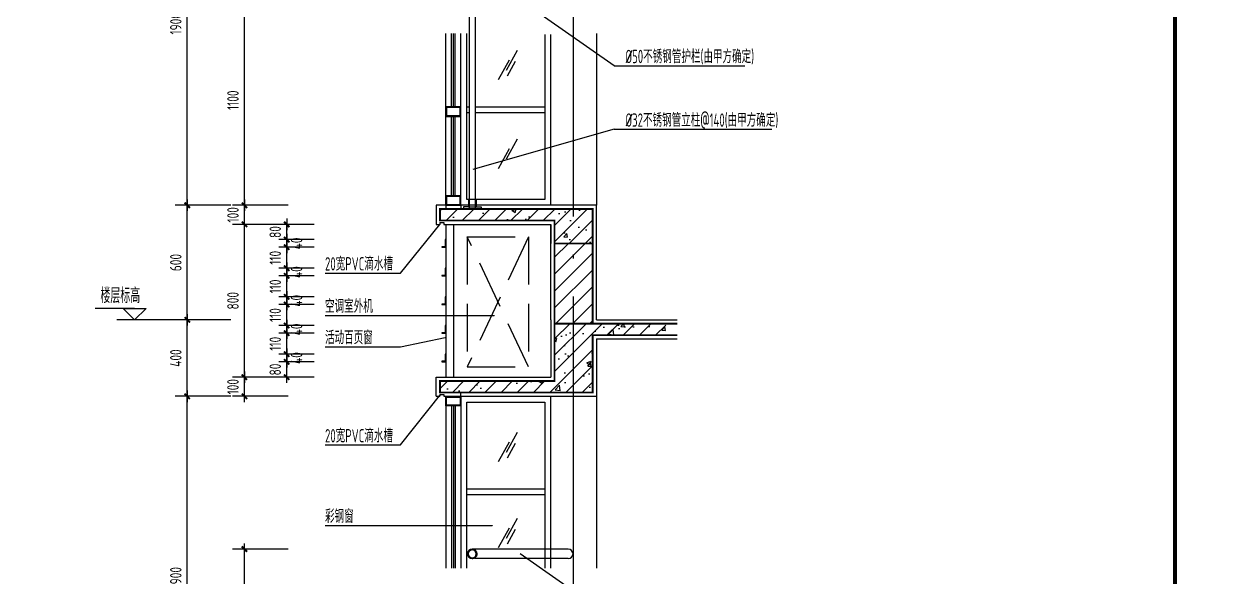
# Model space of a CAD drawing. Extents: x -726032 to 135930, y -151624 to 587044.
# Drawn here: x 9704 to 40849, y 352670 to 367155 of the extents above; entities that cross this region are included whole.
import ezdxf

# ---------------------------------------------------------------- set-up
doc = ezdxf.new("R2010")
doc.units = 0
doc.header["$LTSCALE"] = 1000
doc.header["$MEASUREMENT"] = 0
doc.linetypes.add('DASH', pattern=[0.35, 0.25, -0.1])
doc.linetypes.add('DOTE', pattern=[2.42, 2, -0.2, 0.02, -0.2])
doc.layers.get('0').update_dxf_attribs({"linetype": 'CONTINUOUS'})
doc.layers.get('DEFPOINTS').update_dxf_attribs({"color": 1, "linetype": 'CONTINUOUS'})
for name, color, linetype in [('DOTE', 8, 'DOTE'), ('PUB_DIM', 245, 'CONTINUOUS'), ('PUB_TITLE', 1, 'CONTINUOUS'), ('WINDOW', 155, 'CONTINUOUS'), ('填充', 207, 'CONTINUOUS'), ('引线', 213, 'CONTINUOUS'), ('栏杆', 126, 'CONTINUOUS'), ('看线', 86, 'CONTINUOUS'), ('空调', 245, 'CONTINUOUS'), ('粉刷线', 224, 'CONTINUOUS')]:
    doc.layers.add(name, color=color, linetype=linetype)
doc.styles.add('_HZTXT', font='isocp.shx', dxfattribs={"width": 0.8, "bigfont": 'hztxt.shx'})
doc.styles.add('DIM_FONT', font='isocp.shx', dxfattribs={"width": 0.8})
doc.dimstyles.new('AXIS20', dxfattribs={"dimscale": 0.2, "dimtxt": 300, "dimasz": 1, "dimexe": 250, "dimexo": 300, "dimgap": 150, "dimtad": 1, "dimdec": 0, "dimzin": 0, "dimdsep": 46, "dimtxsty": 'DIM_FONT', "dimblk": '_DIMX', "dimcen": 0.09, "dimse1": 1, "dimse2": 1, "dimclrt": 142, "dimadec": 0, "dimazin": 0, "dimtfac": 1, "dimtdec": 0, "dimtix": 1, "dimtmove": 2, "dimatfit": 3, "dimldrblk": '_DIMX', "dimfxl": 1, "dimtolj": 1, "dimtzin": 0, "dimarcsym": 0})

# ---------------------------------------------------------------- blocks, each defined once
blk = doc.blocks.new('_DIMX')
blk.add_line((-150, 0), (150, 0))
at = {"const_width": 50}
blk.add_lwpolyline([(-70, -70), (70, 70)], dxfattribs=at)
blk = doc.blocks.new('*D54')
at = {"color": 0, "linetype": 'ByBlock', "transparency": 16777216}
blk.add_line((-582737.6, 333440.1), (-582737.6, 334539.7), dxfattribs=at)
at = {"layer": 'DEFPOINTS', "color": 0, "linetype": 'ByBlock', "transparency": 16777216}
for p in [(-582737.6, 334539.9), (-582730, 334539.9), (-582730, 333439.9)]:
    blk.add_point(p, dxfattribs=at)
at = {"color": 0, "linetype": 'ByBlock', "transparency": 16777216, "xscale": 0.2, "yscale": 0.2, "zscale": 0.2}
for p, rotation in [((-582737.6, 334539.9), 90), ((-582737.6, 333439.9), 270)]:
    blk.add_blockref('_DIMX', p, dxfattribs=dict(at, rotation=rotation))
at = {"color": 142, "linetype": 'ByBlock', "transparency": 16777216, "insert": (-582797.6, 333989.9), "char_height": 60, "attachment_point": 5, "rotation": 90, "style": 'DIM_FONT'}
blk.add_mtext('\\A1;1100', dxfattribs=at)
blk = doc.blocks.new('*D73')
at = {"color": 0, "linetype": 'ByBlock', "transparency": 16777216}
for p, q in [((-582516.3, 336240.1), (-582516.3, 336240.3)), ((-582516.3, 336159.9), (-582516.3, 336239.9)), ((-582516.3, 336159.7), (-582516.3, 336159.5))]:
    blk.add_line(p, q, dxfattribs=at)
at = {"layer": 'DEFPOINTS', "color": 0, "linetype": 'ByBlock', "transparency": 16777216}
for p in [(-582516.3, 336239.9), (-582503, 336239.9), (-582503, 336159.9)]:
    blk.add_point(p, dxfattribs=at)
at = {"color": 0, "linetype": 'ByBlock', "transparency": 16777216, "xscale": 0.2, "yscale": 0.2, "zscale": 0.2}
for p, rotation in [((-582516.3, 336239.9), 270), ((-582516.3, 336159.9), 90)]:
    blk.add_blockref('_DIMX', p, dxfattribs=dict(at, rotation=rotation))
at = {"color": 142, "linetype": 'ByBlock', "transparency": 16777216, "insert": (-582576.3, 336199.9), "char_height": 60, "attachment_point": 5, "rotation": 90, "style": 'DIM_FONT'}
blk.add_mtext('\\A1;80', dxfattribs=at)
blk = doc.blocks.new('*D72')
at = {"color": 0, "linetype": 'ByBlock', "transparency": 16777216}
for p, q in [((-582516.3, 336160.1), (-582516.3, 336160.3)), ((-582516.3, 336119.9), (-582516.3, 336159.9)), ((-582516.3, 336119.9), (-582516.3, 336159.9)), ((-582516.3, 336119.7), (-582516.3, 336119.5))]:
    blk.add_line(p, q, dxfattribs=at)
at = {"layer": 'DEFPOINTS', "color": 0, "linetype": 'ByBlock', "transparency": 16777216}
for p in [(-582516.3, 336159.9), (-582503, 336159.9), (-582503, 336119.9)]:
    blk.add_point(p, dxfattribs=at)
at = {"color": 0, "linetype": 'ByBlock', "transparency": 16777216, "xscale": 0.2, "yscale": 0.2, "zscale": 0.2}
for p, rotation in [((-582516.3, 336159.9), 270), ((-582516.3, 336119.9), 90)]:
    blk.add_blockref('_DIMX', p, dxfattribs=dict(at, rotation=rotation))
at = {"color": 142, "linetype": 'ByBlock', "transparency": 16777216, "insert": (-582464.6, 336139.9), "char_height": 60, "attachment_point": 5, "rotation": 90, "style": 'DIM_FONT'}
blk.add_mtext('\\A1;40', dxfattribs=at)
blk = doc.blocks.new('*D71')
at = {"color": 0, "linetype": 'ByBlock', "transparency": 16777216}
for p, q in [((-582516.3, 336120.1), (-582516.3, 336120.3)), ((-582516.3, 336009.9), (-582516.3, 336119.9)), ((-582516.3, 336009.7), (-582516.3, 336009.5))]:
    blk.add_line(p, q, dxfattribs=at)
at = {"layer": 'DEFPOINTS', "color": 0, "linetype": 'ByBlock', "transparency": 16777216}
for p in [(-582516.3, 336119.9), (-582503, 336119.9), (-582503, 336009.9)]:
    blk.add_point(p, dxfattribs=at)
at = {"color": 0, "linetype": 'ByBlock', "transparency": 16777216, "xscale": 0.2, "yscale": 0.2, "zscale": 0.2}
for p, rotation in [((-582516.3, 336119.9), 270), ((-582516.3, 336009.9), 90)]:
    blk.add_blockref('_DIMX', p, dxfattribs=dict(at, rotation=rotation))
at = {"color": 142, "linetype": 'ByBlock', "transparency": 16777216, "insert": (-582576.3, 336064.9), "char_height": 60, "attachment_point": 5, "rotation": 90, "style": 'DIM_FONT'}
blk.add_mtext('\\A1;110', dxfattribs=at)
blk = doc.blocks.new('*D70')
at = {"color": 0, "linetype": 'ByBlock', "transparency": 16777216}
for p, q in [((-582516.3, 336010.1), (-582516.3, 336010.3)), ((-582516.3, 335969.9), (-582516.3, 336009.9)), ((-582516.3, 335969.9), (-582516.3, 336009.9)), ((-582516.3, 335969.7), (-582516.3, 335969.5))]:
    blk.add_line(p, q, dxfattribs=at)
at = {"layer": 'DEFPOINTS', "color": 0, "linetype": 'ByBlock', "transparency": 16777216}
for p in [(-582516.3, 336009.9), (-582503, 336009.9), (-582503, 335969.9)]:
    blk.add_point(p, dxfattribs=at)
at = {"color": 0, "linetype": 'ByBlock', "transparency": 16777216, "xscale": 0.2, "yscale": 0.2, "zscale": 0.2}
for p, rotation in [((-582516.3, 336009.9), 270), ((-582516.3, 335969.9), 90)]:
    blk.add_blockref('_DIMX', p, dxfattribs=dict(at, rotation=rotation))
at = {"color": 142, "linetype": 'ByBlock', "transparency": 16777216, "insert": (-582464.6, 335989.9), "char_height": 60, "attachment_point": 5, "rotation": 90, "style": 'DIM_FONT'}
blk.add_mtext('\\A1;40', dxfattribs=at)
blk = doc.blocks.new('*D69')
at = {"color": 0, "linetype": 'ByBlock', "transparency": 16777216}
for p, q in [((-582516.3, 335970.1), (-582516.3, 335970.3)), ((-582516.3, 335859.9), (-582516.3, 335969.9)), ((-582516.3, 335859.7), (-582516.3, 335859.5))]:
    blk.add_line(p, q, dxfattribs=at)
at = {"layer": 'DEFPOINTS', "color": 0, "linetype": 'ByBlock', "transparency": 16777216}
for p in [(-582516.3, 335969.9), (-582503, 335969.9), (-582503, 335859.9)]:
    blk.add_point(p, dxfattribs=at)
at = {"color": 0, "linetype": 'ByBlock', "transparency": 16777216, "xscale": 0.2, "yscale": 0.2, "zscale": 0.2}
for p, rotation in [((-582516.3, 335969.9), 270), ((-582516.3, 335859.9), 90)]:
    blk.add_blockref('_DIMX', p, dxfattribs=dict(at, rotation=rotation))
at = {"color": 142, "linetype": 'ByBlock', "transparency": 16777216, "insert": (-582576.3, 335914.9), "char_height": 60, "attachment_point": 5, "rotation": 90, "style": 'DIM_FONT'}
blk.add_mtext('\\A1;110', dxfattribs=at)
blk = doc.blocks.new('*D68')
at = {"color": 0, "linetype": 'ByBlock', "transparency": 16777216}
for p, q in [((-582516.3, 335860.1), (-582516.3, 335860.3)), ((-582516.3, 335819.9), (-582516.3, 335859.9)), ((-582516.3, 335819.9), (-582516.3, 335859.9)), ((-582516.3, 335819.7), (-582516.3, 335819.5))]:
    blk.add_line(p, q, dxfattribs=at)
at = {"layer": 'DEFPOINTS', "color": 0, "linetype": 'ByBlock', "transparency": 16777216}
for p in [(-582516.3, 335859.9), (-582503, 335859.9), (-582503, 335819.9)]:
    blk.add_point(p, dxfattribs=at)
at = {"color": 0, "linetype": 'ByBlock', "transparency": 16777216, "xscale": 0.2, "yscale": 0.2, "zscale": 0.2}
for p, rotation in [((-582516.3, 335859.9), 270), ((-582516.3, 335819.9), 90)]:
    blk.add_blockref('_DIMX', p, dxfattribs=dict(at, rotation=rotation))
at = {"color": 142, "linetype": 'ByBlock', "transparency": 16777216, "insert": (-582464.6, 335839.9), "char_height": 60, "attachment_point": 5, "rotation": 90, "style": 'DIM_FONT'}
blk.add_mtext('\\A1;40', dxfattribs=at)
blk = doc.blocks.new('*D67')
at = {"color": 0, "linetype": 'ByBlock', "transparency": 16777216}
for p, q in [((-582516.3, 335820.1), (-582516.3, 335820.3)), ((-582516.3, 335709.9), (-582516.3, 335819.9)), ((-582516.3, 335709.7), (-582516.3, 335709.5))]:
    blk.add_line(p, q, dxfattribs=at)
at = {"layer": 'DEFPOINTS', "color": 0, "linetype": 'ByBlock', "transparency": 16777216}
for p in [(-582516.3, 335819.9), (-582503, 335819.9), (-582503, 335709.9)]:
    blk.add_point(p, dxfattribs=at)
at = {"color": 0, "linetype": 'ByBlock', "transparency": 16777216, "xscale": 0.2, "yscale": 0.2, "zscale": 0.2}
for p, rotation in [((-582516.3, 335819.9), 270), ((-582516.3, 335709.9), 90)]:
    blk.add_blockref('_DIMX', p, dxfattribs=dict(at, rotation=rotation))
at = {"color": 142, "linetype": 'ByBlock', "transparency": 16777216, "insert": (-582576.3, 335764.9), "char_height": 60, "attachment_point": 5, "rotation": 90, "style": 'DIM_FONT'}
blk.add_mtext('\\A1;110', dxfattribs=at)
blk = doc.blocks.new('*D66')
at = {"color": 0, "linetype": 'ByBlock', "transparency": 16777216}
for p, q in [((-582516.3, 335710.1), (-582516.3, 335710.3)), ((-582516.3, 335669.9), (-582516.3, 335709.9)), ((-582516.3, 335669.9), (-582516.3, 335709.9)), ((-582516.3, 335669.7), (-582516.3, 335669.5))]:
    blk.add_line(p, q, dxfattribs=at)
at = {"layer": 'DEFPOINTS', "color": 0, "linetype": 'ByBlock', "transparency": 16777216}
for p in [(-582516.3, 335709.9), (-582503, 335709.9), (-582503, 335669.9)]:
    blk.add_point(p, dxfattribs=at)
at = {"color": 0, "linetype": 'ByBlock', "transparency": 16777216, "xscale": 0.2, "yscale": 0.2, "zscale": 0.2}
for p, rotation in [((-582516.3, 335709.9), 270), ((-582516.3, 335669.9), 90)]:
    blk.add_blockref('_DIMX', p, dxfattribs=dict(at, rotation=rotation))
at = {"color": 142, "linetype": 'ByBlock', "transparency": 16777216, "insert": (-582464.6, 335689.9), "char_height": 60, "attachment_point": 5, "rotation": 90, "style": 'DIM_FONT'}
blk.add_mtext('\\A1;40', dxfattribs=at)
blk = doc.blocks.new('*D65')
at = {"color": 0, "linetype": 'ByBlock', "transparency": 16777216}
for p, q in [((-582516.3, 335670.1), (-582516.3, 335670.3)), ((-582516.3, 335559.9), (-582516.3, 335669.9)), ((-582516.3, 335559.7), (-582516.3, 335559.5))]:
    blk.add_line(p, q, dxfattribs=at)
at = {"layer": 'DEFPOINTS', "color": 0, "linetype": 'ByBlock', "transparency": 16777216}
for p in [(-582516.3, 335669.9), (-582503, 335669.9), (-582503, 335559.9)]:
    blk.add_point(p, dxfattribs=at)
at = {"color": 0, "linetype": 'ByBlock', "transparency": 16777216, "xscale": 0.2, "yscale": 0.2, "zscale": 0.2}
for p, rotation in [((-582516.3, 335669.9), 270), ((-582516.3, 335559.9), 90)]:
    blk.add_blockref('_DIMX', p, dxfattribs=dict(at, rotation=rotation))
at = {"color": 142, "linetype": 'ByBlock', "transparency": 16777216, "insert": (-582576.3, 335614.9), "char_height": 60, "attachment_point": 5, "rotation": 90, "style": 'DIM_FONT'}
blk.add_mtext('\\A1;110', dxfattribs=at)
blk = doc.blocks.new('*D64')
at = {"color": 0, "linetype": 'ByBlock', "transparency": 16777216}
for p, q in [((-582516.3, 335560.1), (-582516.3, 335560.3)), ((-582516.3, 335519.9), (-582516.3, 335559.9)), ((-582516.3, 335519.9), (-582516.3, 335559.9)), ((-582516.3, 335519.7), (-582516.3, 335519.5))]:
    blk.add_line(p, q, dxfattribs=at)
at = {"layer": 'DEFPOINTS', "color": 0, "linetype": 'ByBlock', "transparency": 16777216}
for p in [(-582516.3, 335559.9), (-582503, 335559.9), (-582503, 335519.9)]:
    blk.add_point(p, dxfattribs=at)
at = {"color": 0, "linetype": 'ByBlock', "transparency": 16777216, "xscale": 0.2, "yscale": 0.2, "zscale": 0.2}
for p, rotation in [((-582516.3, 335559.9), 270), ((-582516.3, 335519.9), 90)]:
    blk.add_blockref('_DIMX', p, dxfattribs=dict(at, rotation=rotation))
at = {"color": 142, "linetype": 'ByBlock', "transparency": 16777216, "insert": (-582464.6, 335539.9), "char_height": 60, "attachment_point": 5, "rotation": 90, "style": 'DIM_FONT'}
blk.add_mtext('\\A1;40', dxfattribs=at)
blk = doc.blocks.new('*D63')
at = {"color": 0, "linetype": 'ByBlock', "transparency": 16777216}
for p, q in [((-582516.3, 335520.1), (-582516.3, 335520.3)), ((-582516.3, 335439.9), (-582516.3, 335519.9)), ((-582516.3, 335439.7), (-582516.3, 335439.5))]:
    blk.add_line(p, q, dxfattribs=at)
at = {"layer": 'DEFPOINTS', "color": 0, "linetype": 'ByBlock', "transparency": 16777216}
for p in [(-582516.3, 335519.9), (-582503, 335519.9), (-582503, 335439.9)]:
    blk.add_point(p, dxfattribs=at)
at = {"color": 0, "linetype": 'ByBlock', "transparency": 16777216, "xscale": 0.2, "yscale": 0.2, "zscale": 0.2}
for p, rotation in [((-582516.3, 335519.9), 270), ((-582516.3, 335439.9), 90)]:
    blk.add_blockref('_DIMX', p, dxfattribs=dict(at, rotation=rotation))
at = {"color": 142, "linetype": 'ByBlock', "transparency": 16777216, "insert": (-582576.3, 335479.9), "char_height": 60, "attachment_point": 5, "rotation": 90, "style": 'DIM_FONT'}
blk.add_mtext('\\A1;80', dxfattribs=at)
blk = doc.blocks.new('*D55')
at = {"color": 0, "linetype": 'ByBlock', "transparency": 16777216}
blk.add_line((-582737.6, 336340.1), (-582737.6, 337439.7), dxfattribs=at)
at = {"layer": 'DEFPOINTS', "color": 0, "linetype": 'ByBlock', "transparency": 16777216}
for p in [(-582737.6, 337439.9), (-582730, 337439.9), (-582730, 336339.9)]:
    blk.add_point(p, dxfattribs=at)
at = {"color": 0, "linetype": 'ByBlock', "transparency": 16777216, "xscale": 0.2, "yscale": 0.2, "zscale": 0.2}
for p, rotation in [((-582737.6, 337439.9), 90), ((-582737.6, 336339.9), 270)]:
    blk.add_blockref('_DIMX', p, dxfattribs=dict(at, rotation=rotation))
at = {"color": 142, "linetype": 'ByBlock', "transparency": 16777216, "insert": (-582797.6, 336889.9), "char_height": 60, "attachment_point": 5, "rotation": 90, "style": 'DIM_FONT'}
blk.add_mtext('\\A1;1100', dxfattribs=at)
blk = doc.blocks.new('*D52')
at = {"color": 0, "linetype": 'ByBlock', "transparency": 16777216}
for p, q in [((-582737.6, 336340.1), (-582737.6, 336340.3)), ((-582737.6, 336239.9), (-582737.6, 336339.9)), ((-582737.6, 336239.7), (-582737.6, 336239.5))]:
    blk.add_line(p, q, dxfattribs=at)
at = {"layer": 'DEFPOINTS', "color": 0, "linetype": 'ByBlock', "transparency": 16777216}
for p in [(-582737.6, 336339.9), (-582730, 336339.9), (-582730, 336239.9)]:
    blk.add_point(p, dxfattribs=at)
at = {"color": 0, "linetype": 'ByBlock', "transparency": 16777216, "xscale": 0.2, "yscale": 0.2, "zscale": 0.2}
for p, rotation in [((-582737.6, 336339.9), 270), ((-582737.6, 336239.9), 90)]:
    blk.add_blockref('_DIMX', p, dxfattribs=dict(at, rotation=rotation))
at = {"color": 142, "linetype": 'ByBlock', "transparency": 16777216, "insert": (-582797.6, 336289.9), "char_height": 60, "attachment_point": 5, "rotation": 90, "style": 'DIM_FONT'}
blk.add_mtext('\\A1;100', dxfattribs=at)
blk = doc.blocks.new('*D50')
at = {"color": 0, "linetype": 'ByBlock', "transparency": 16777216}
for p, q in [((-582737.6, 335440.1), (-582737.6, 335440.3)), ((-582737.6, 335339.9), (-582737.6, 335439.9)), ((-582737.6, 335339.7), (-582737.6, 335339.5))]:
    blk.add_line(p, q, dxfattribs=at)
at = {"layer": 'DEFPOINTS', "color": 0, "linetype": 'ByBlock', "transparency": 16777216}
for p in [(-582737.6, 335439.9), (-582730, 335439.9), (-582730, 335339.9)]:
    blk.add_point(p, dxfattribs=at)
at = {"color": 0, "linetype": 'ByBlock', "transparency": 16777216, "xscale": 0.2, "yscale": 0.2, "zscale": 0.2}
for p, rotation in [((-582737.6, 335439.9), 270), ((-582737.6, 335339.9), 90)]:
    blk.add_blockref('_DIMX', p, dxfattribs=dict(at, rotation=rotation))
at = {"color": 142, "linetype": 'ByBlock', "transparency": 16777216, "insert": (-582797.6, 335389.9), "char_height": 60, "attachment_point": 5, "rotation": 90, "style": 'DIM_FONT'}
blk.add_mtext('\\A1;100', dxfattribs=at)
blk = doc.blocks.new('*D51')
at = {"color": 0, "linetype": 'ByBlock', "transparency": 16777216}
blk.add_line((-582737.6, 335440.1), (-582737.6, 336239.7), dxfattribs=at)
at = {"layer": 'DEFPOINTS', "color": 0, "linetype": 'ByBlock', "transparency": 16777216}
for p in [(-582737.6, 336239.9), (-582730, 336239.9), (-582730, 335439.9)]:
    blk.add_point(p, dxfattribs=at)
at = {"color": 0, "linetype": 'ByBlock', "transparency": 16777216, "xscale": 0.2, "yscale": 0.2, "zscale": 0.2}
for p, rotation in [((-582737.6, 336239.9), 90), ((-582737.6, 335439.9), 270)]:
    blk.add_blockref('_DIMX', p, dxfattribs=dict(at, rotation=rotation))
at = {"color": 142, "linetype": 'ByBlock', "transparency": 16777216, "insert": (-582797.6, 335839.9), "char_height": 60, "attachment_point": 5, "rotation": 90, "style": 'DIM_FONT'}
blk.add_mtext('\\A1;800', dxfattribs=at)
blk = doc.blocks.new('*D46')
at = {"color": 0, "linetype": 'ByBlock', "transparency": 16777216}
blk.add_line((-583037, 336340.1), (-583037, 338239.7), dxfattribs=at)
at = {"layer": 'DEFPOINTS', "color": 0, "linetype": 'ByBlock', "transparency": 16777216}
for p in [(-583037, 338239.9), (-583005, 338239.9), (-583005, 336339.9)]:
    blk.add_point(p, dxfattribs=at)
at = {"color": 0, "linetype": 'ByBlock', "transparency": 16777216, "xscale": 0.2, "yscale": 0.2, "zscale": 0.2}
for p, rotation in [((-583037, 338239.9), 90), ((-583037, 336339.9), 270)]:
    blk.add_blockref('_DIMX', p, dxfattribs=dict(at, rotation=rotation))
at = {"color": 142, "linetype": 'ByBlock', "transparency": 16777216, "insert": (-583097, 337289.9), "char_height": 60, "attachment_point": 5, "rotation": 90, "style": 'DIM_FONT'}
blk.add_mtext('\\A1;1900', dxfattribs=at)
blk = doc.blocks.new('*D45')
at = {"color": 0, "linetype": 'ByBlock', "transparency": 16777216}
blk.add_line((-583037, 335740.1), (-583037, 336339.7), dxfattribs=at)
at = {"layer": 'DEFPOINTS', "color": 0, "linetype": 'ByBlock', "transparency": 16777216}
for p in [(-583037, 336339.9), (-583005, 336339.9), (-583005, 335739.9)]:
    blk.add_point(p, dxfattribs=at)
at = {"color": 0, "linetype": 'ByBlock', "transparency": 16777216, "xscale": 0.2, "yscale": 0.2, "zscale": 0.2}
for p, rotation in [((-583037, 336339.9), 90), ((-583037, 335739.9), 270)]:
    blk.add_blockref('_DIMX', p, dxfattribs=dict(at, rotation=rotation))
at = {"color": 142, "linetype": 'ByBlock', "transparency": 16777216, "insert": (-583097, 336039.9), "char_height": 60, "attachment_point": 5, "rotation": 90, "style": 'DIM_FONT'}
blk.add_mtext('\\A1;600', dxfattribs=at)
blk = doc.blocks.new('*D44')
at = {"color": 0, "linetype": 'ByBlock', "transparency": 16777216}
blk.add_line((-583037, 335340.1), (-583037, 335739.7), dxfattribs=at)
at = {"layer": 'DEFPOINTS', "color": 0, "linetype": 'ByBlock', "transparency": 16777216}
for p in [(-583037, 335739.9), (-583005, 335739.9), (-583005, 335339.9)]:
    blk.add_point(p, dxfattribs=at)
at = {"color": 0, "linetype": 'ByBlock', "transparency": 16777216, "xscale": 0.2, "yscale": 0.2, "zscale": 0.2}
for p, rotation in [((-583037, 335739.9), 90), ((-583037, 335339.9), 270)]:
    blk.add_blockref('_DIMX', p, dxfattribs=dict(at, rotation=rotation))
at = {"color": 142, "linetype": 'ByBlock', "transparency": 16777216, "insert": (-583097, 335539.9), "char_height": 60, "attachment_point": 5, "rotation": 90, "style": 'DIM_FONT'}
blk.add_mtext('\\A1;400', dxfattribs=at)
blk = doc.blocks.new('*D43')
at = {"color": 0, "linetype": 'ByBlock', "transparency": 16777216}
blk.add_line((-583037, 333440.1), (-583037, 335339.7), dxfattribs=at)
at = {"layer": 'DEFPOINTS', "color": 0, "linetype": 'ByBlock', "transparency": 16777216}
for p in [(-583037, 335339.9), (-583005, 335339.9), (-583005, 333439.9)]:
    blk.add_point(p, dxfattribs=at)
at = {"color": 0, "linetype": 'ByBlock', "transparency": 16777216, "xscale": 0.2, "yscale": 0.2, "zscale": 0.2}
for p, rotation in [((-583037, 335339.9), 90), ((-583037, 333439.9), 270)]:
    blk.add_blockref('_DIMX', p, dxfattribs=dict(at, rotation=rotation))
at = {"color": 142, "linetype": 'ByBlock', "transparency": 16777216, "insert": (-583097, 334389.9), "char_height": 60, "attachment_point": 5, "rotation": 90, "style": 'DIM_FONT'}
blk.add_mtext('\\A1;1900', dxfattribs=at)
blk = doc.blocks.new('A$C1075531F')
at = {"layer": '填充'}
h = blk.add_hatch(dxfattribs=at)
h.set_pattern_fill('AN31C', color=256, scale=300, style=0)
h.set_pattern_definition([(45, (-45716.33, -154385.83), (-42.426407, 42.426407), []), (50, (-45716.33, -154385.83), (215.17805, -18.82564), [22.5, -247.5]), (355, (-45716.33, -154385.83), (-41.6254, 225.65764), [18, -198]), (100.4514, (-45698.4, -154387.4), (173.55281, 206.83186), [19.12206, -210.34263]), (46.1842, (-45716.33, -154325.83), (320.1723, -49.6557), [33.75, -371.25]), (96.6356, (-45689.65, -154329.97), (280.3988, 292.23536), [28.6831, -315.5139]), (351.1842, (-45716.33, -154325.83), (280.3986, 292.2356), [27, -297]), (21, (-45686.33, -154340.83), (179.07212, -120.78567), [22.5, -247.5]), (326, (-45686.33, -154340.83), (72.9946, 217.545), [18, -198]), (71.4514, (-45671.4, -154350.9), (252.0668, 96.75915), [19.12206, -210.34263]), (37.5, (-45716.33, -154385.83), (3.647957, 99.868156), [0, -195.6, 0, -201, 0, -198.75]), (7.5, (-45716.33, -154385.83), (78.92086, 118.323514), [0, -114.6, 0, -191.1, 0, -75.75]), (327.5, (-45783.23, -154385.83), (160.14673, -6.76646), [0, -75, 0, -234, 0, -310.5]), (317.5, (-45813.23, -154385.83), (174.95585, 30.0315), [0, -97.5, 0, -155.4, 0, -220.5])])
h.paths.add_polyline_path([(2505.5, 5118.2), (1805.5, 5118.2), (1805.5, 5058.2), (2405.5, 5058.2), (2405.5, 4938.2), (2505.5, 4938.2)])
h.paths.add_polyline_path([(2605.5, 5118.2), (2505.5, 5118.2), (2505.5, 4938.2), (2605.5, 4938.2)])
h.paths.add_polyline_path([(2605.5, 4458.2), (2987.7, 4458.2), (2987.7, 4518.2), (2605.5, 4518.2), (2505.5, 4518.2), (2505.5, 4158.2), (2605.5, 4158.2)])
h.paths.add_polyline_path([(2505.5, 4518.2), (2405.5, 4518.2), (2405.5, 4218.2), (1805.5, 4218.2), (1805.5, 4158.2), (2505.5, 4158.2)])
h = blk.add_hatch(dxfattribs=at)
h.set_pattern_fill('ANSI31', color=256, scale=500, style=0)
h.set_pattern_definition([(45, (-45716.33, -154385.83), (-44.194174, 44.194174), [])])
h.paths.add_polyline_path([(2405.5, 4518.2), (2505.5, 4518.2), (2505.5, 4938.2), (2405.5, 4938.2)])
h.paths.add_polyline_path([(2505.5, 4518.2), (2605.5, 4518.2), (2605.5, 4938.2), (2505.5, 4938.2)])
h.paths.add_polyline_path([(2605.5, 2038.2), (2505.5, 2038.2), (2505.5, 1618.2), (2605.5, 1618.2)])
h.paths.add_polyline_path([(2505.5, 2038.2), (2405.5, 2038.2), (2405.5, 1618.2), (2505.5, 1618.2)])
at = {"layer": '栏杆'}
h = blk.add_hatch(dxfattribs=at)
h.set_pattern_fill('ANSI32', color=256, scale=5, style=0)
h.set_pattern_definition([(45, (-397256.1048, 17604.9735), (-1.325825215, 1.325825215), []), (45, (-397255.2209, 17604.9735), (-1.325825215, 1.325825215), [])])
h.paths.add_polyline_path([(1974.7, 3338.2, 1), (1974.7, 3288.2, 1)])
h.paths.add_polyline_path([(1974.7, 3292.2, -1), (1974.7, 3334.2, -1)], flags=16)
blk.add_line((2405.5, 4938.2), (2605.5, 4938.2))
at = {"color": 136}
for p, q in [((1915.5, 4138.2), (1915.5, 4158.2)), ((1009.7, 3338.2), (718.5, 3338.2))]:
    blk.add_line(p, q, dxfattribs=at)
at = {"color": 0, "const_width": 10}
for points in [[(3048.2, 4518.2), (2605.5, 4518.2), (2605.5, 5118.2), (1805.5, 5118.2), (1805.5, 5058.2), (2405.5, 5058.2), (2405.5, 4218.2), (1805.5, 4218.2), (1805.5, 4158.2), (2605.5, 4158.2), (2605.5, 4458.2), (3048.2, 4458.2)], [(2405.5, 4938.2), (2605.5, 4938.2)], [(2605.5, 4518.2), (2405.5, 4518.2)]]:
    blk.add_lwpolyline(points, dxfattribs=at)
at = {"color": 136}
blk.add_lwpolyline([(1954.5, 5168.2), (1954.5, 5130.8), (1928.3, 5130.8), (1928.3, 5118.2)], dxfattribs=at)
at = {"layer": 'DOTE'}
blk.add_line((2505.5, 240), (2505.5, 8851.9), dxfattribs=at)
at = {"layer": 'PUB_DIM'}
for p, q in [((709.7, 5138.2), (418.5, 5138.2)), ((1009.7, 5138.2), (718.5, 5138.2)), ((1009.7, 5038.2), (718.5, 5038.2)), ((1146.4, 5038.2), (962.3, 5038.2)), ((1146.4, 4958.2), (962.3, 4958.2)), ((1146.4, 4918.2), (962.3, 4918.2)), ((1146.4, 4808.2), (962.3, 4808.2)), ((1146.4, 4768.2), (962.3, 4768.2)), ((1146.4, 4658.2), (962.3, 4658.2)), ((1146.4, 4618.2), (962.3, 4618.2)), ((206.4, 4598.2), (0, 4598.2)), ((146.4, 4598.2), (266.4, 4598.2)), ((206.4, 4538.2), (146.4, 4598.2)), ((266.4, 4598.2), (206.4, 4538.2)), ((459.7, 4538.2), (113.5, 4538.2)), ((709.7, 4538.2), (418.5, 4538.2)), ((1146.4, 4508.2), (962.3, 4508.2)), ((1146.4, 4468.2), (962.3, 4468.2)), ((1146.4, 4358.2), (962.3, 4358.2)), ((1146.4, 4318.2), (962.3, 4318.2)), ((1009.7, 4238.2), (718.5, 4238.2)), ((1146.4, 4238.2), (962.3, 4238.2)), ((709.7, 4138.2), (418.5, 4138.2)), ((1009.7, 4138.2), (718.5, 4138.2))]:
    blk.add_line(p, q, dxfattribs=at)
at = {"layer": 'WINDOW'}
for p, q in [((1865.7, 5653.3), (1865.7, 6038.2)), ((1875.5, 5653.3), (1875.5, 6038.2)), ((1885.3, 5653.3), (1885.3, 6038.2)), ((2385.5, 5138.2), (2385.5, 6032.4)), ((2210.6, 5948.5), (2152.8, 5844.5)), ((2168.2, 5898.4), (2110.5, 5794.5)), ((2199.8, 5891.2), (2156.7, 5813.7)), ((1990.7, 5653.2), (2355.5, 5653.2)), ((1990.7, 5623.2), (2355.5, 5623.2)), ((1865.7, 5188.2), (1865.7, 5603.3)), ((1875.5, 5188.2), (1875.5, 5603.3)), ((1885.3, 5188.2), (1885.3, 5603.3)), ((2210.6, 5483.5), (2152.8, 5379.5)), ((2168.2, 5433.4), (2110.5, 5329.5)), ((1835.5, 5138.2), (1835.5, 5118.2)), ((1915.5, 5138.2), (1915.5, 5118.2)), ((2385.5, 3238.2), (2385.5, 4138.2)), ((1865.7, 4088.2), (1865.7, 3238.2)), ((1875.5, 4088.2), (1875.5, 3238.2)), ((1885.3, 4088.2), (1885.3, 3238.2)), ((2210.6, 3948.5), (2152.8, 3844.5)), ((2168.2, 3898.4), (2110.5, 3794.5)), ((2199.8, 3891.2), (2156.7, 3813.7)), ((1945.5, 3653.2), (2355.5, 3653.2)), ((1945.5, 3623.2), (2355.5, 3623.2)), ((2210.6, 3498.5), (2152.8, 3394.5)), ((2168.2, 3448.4), (2110.5, 3344.5)), ((2199.8, 3441.2), (2156.7, 3363.7))]:
    blk.add_line(p, q, dxfattribs=at)
for points in [[(2355.5, 6032.4), (2355.5, 5168.2), (1945.5, 5168.2), (1945.5, 6038.2)], [(1945.5, 3238.2), (1945.5, 4108.2), (2355.5, 4108.2), (2355.5, 3238.2)]]:
    blk.add_lwpolyline(points, dxfattribs=at)
for points in [[(1835.5, 5603.3), (1915.5, 5603.3), (1915.5, 5653.3), (1835.5, 5653.3)], [(1839.5, 5607.3), (1911.5, 5607.3), (1911.5, 5649.3), (1839.5, 5649.3)], [(1835.5, 5138.2), (1915.5, 5138.2), (1915.5, 5188.2), (1835.5, 5188.2)], [(1839.5, 5142.2), (1911.5, 5142.2), (1911.5, 5184.2), (1839.5, 5184.2)], [(1835.5, 4138.2), (1915.5, 4138.2), (1915.5, 4088.2), (1835.5, 4088.2)], [(1839.5, 4134.2), (1911.5, 4134.2), (1911.5, 4092.2), (1839.5, 4092.2)]]:
    blk.add_lwpolyline(points, close=True, dxfattribs=at)
at = {"layer": '引线'}
for p, q in [((2717.8, 5868.8), (2226, 6212.7)), ((2809.6, 5948.4), (2781.3, 5884.3)), ((2717.8, 5868.8), (3401.9, 5868.8)), ((2809.6, 5615.6), (2781.3, 5551.5)), ((2717.8, 5536), (1977.2, 5325.4)), ((2717.8, 5536), (3544.1, 5536)), ((1599.4, 4783.4), (1805.5, 5038.2)), ((1204.8, 4783.4), (1599.4, 4783.4)), ((1204.8, 4561.6), (1599.4, 4561.6)), ((1599.4, 4561.6), (2088.9, 4561.6)), ((1599.4, 4397.5), (1832.2, 4445.1)), ((1204.8, 4397.5), (1599.4, 4397.5)), ((1599.4, 3883.4), (1810.8, 4149.1)), ((1204.8, 3883.4), (1599.4, 3883.4)), ((1204.8, 3462.1), (1487.7, 3462.1)), ((1487.7, 3462.1), (2079.4, 3462.1)), ((2717.8, 2968.8), (2226, 3313.8))]:
    blk.add_line(p, q, dxfattribs=at)
at = {"layer": '引线', "const_width": 3}
for points in [[(2088, 4561.3, 1), (2091, 4561.3, 1)], [(2077.9, 3462.1, 1), (2080.9, 3462.1, 1)]]:
    blk.add_lwpolyline(points, format="xyb", close=True, dxfattribs=at)
at = {"layer": '栏杆'}
for p, q in [((1958.7, 6194), (1958.7, 5118.2)), ((1990.7, 6188.2), (1990.7, 5118.2)), ((1954.5, 5130.8), (1994.4, 5130.8)), ((1835.5, 5038.2), (1835.5, 4238.2)), ((1875.5, 5038.2), (1875.5, 4238.2)), ((2477.3, 3338.2), (1974.7, 3338.2)), ((2477.3, 3288.2), (1990.7, 3288.2))]:
    blk.add_line(p, q, dxfattribs=at)
for points in [[(1994.4, 5168.2), (1994.4, 5130.8), (2020.6, 5130.8), (2020.6, 5118.2)], [(1832.5, 4958.2), (1832.5, 4921.2), (1815.5, 4921.2)], [(1835.5, 4958.2), (1835.5, 4918.2), (1815.5, 4918.2)], [(1832.5, 4808.2), (1832.5, 4771.2), (1815.5, 4771.2)], [(1835.5, 4808.2), (1835.5, 4768.2), (1815.5, 4768.2)], [(1832.5, 4658.2), (1832.5, 4621.2), (1815.5, 4621.2)], [(1835.5, 4658.2), (1835.5, 4618.2), (1815.5, 4618.2)], [(1832.5, 4508.2), (1832.5, 4471.2), (1815.5, 4471.2)], [(1835.5, 4508.2), (1835.5, 4468.2), (1815.5, 4468.2)], [(1832.5, 4358.2), (1832.5, 4321.2), (1815.5, 4321.2)], [(1835.5, 4358.2), (1835.5, 4318.2), (1815.5, 4318.2)]]:
    blk.add_lwpolyline(points, dxfattribs=at)
for points in [[(1832.5, 4958.2), (1832.5, 4921.2), (1815.5, 4921.2), (1815.5, 4918.2), (1835.5, 4918.2), (1835.5, 4958.2)], [(1832.5, 4808.2), (1832.5, 4771.2), (1815.5, 4771.2), (1815.5, 4768.2), (1835.5, 4768.2), (1835.5, 4808.2)], [(1832.5, 4658.2), (1832.5, 4621.2), (1815.5, 4621.2), (1815.5, 4618.2), (1835.5, 4618.2), (1835.5, 4658.2)], [(1832.5, 4508.2), (1832.5, 4471.2), (1815.5, 4471.2), (1815.5, 4468.2), (1835.5, 4468.2), (1835.5, 4508.2)], [(1832.5, 4358.2), (1832.5, 4321.2), (1815.5, 4321.2), (1815.5, 4318.2), (1835.5, 4318.2), (1835.5, 4358.2)]]:
    blk.add_lwpolyline(points, close=True, dxfattribs=at)
at = {"layer": '栏杆', "const_width": 3}
blk.add_lwpolyline([(1831.3, 4444.8, 1), (1834.3, 4444.8, 1)], format="xyb", close=True, dxfattribs=at)
at = {"layer": '栏杆'}
for centre, radius, start, end in [((1974.7, 3313.2), 25, 90, 270), ((1974.7, 3313.2), 21, 90, 270), ((1974.7, 3313.2), 25, 270, 90), ((1974.7, 3313.2), 21, 270, 90), ((2477.3, 3313.2), 25, 270, 90)]:
    blk.add_arc(centre, radius, start, end, dxfattribs=at)
at = {"layer": '看线'}
for p, q in [((1835.5, 5138.2), (1835.5, 6038.2)), ((1915.5, 5138.2), (1915.5, 6038.2)), ((2625.5, 6038.2), (2625.5, 5138.2)), ((1945.5, 5653.2), (1958.7, 5653.2)), ((1945.5, 5623.2), (1958.7, 5623.2)), ((1835.5, 4138.2), (1835.5, 3238.2)), ((1915.5, 4138.2), (1915.5, 3238.2)), ((2625.5, 4138.2), (2625.5, 3238.2))]:
    blk.add_line(p, q, dxfattribs=at)
at = {"layer": '空调', "linetype": 'DASH'}
for p, q in [((1948.7, 4973), (2268.7, 4973)), ((2268.7, 4291.6), (1948.7, 4973)), ((2268.7, 4973), (1948.7, 4291.6)), ((1948.7, 4973), (1948.7, 4291.6)), ((2268.7, 4973), (2268.7, 4291.6)), ((1948.7, 4291.6), (2268.7, 4291.6))]:
    blk.add_line(p, q, dxfattribs=at)
at = {"layer": '粉刷线'}
for p, q in [((2625.5, 5138.2), (1785.5, 5138.2)), ((1785.5, 5138.2), (1785.5, 5038.2)), ((2625.5, 4538.2), (2625.5, 5138.2)), ((1805.5, 5048.2), (1805.5, 5038.2)), ((1805.5, 5048.2), (1825.5, 5048.2)), ((1825.5, 5048.2), (1825.5, 5038.2)), ((1785.5, 5038.2), (1805.5, 5038.2)), ((1825.5, 5038.2), (2385.5, 5038.2)), ((2385.5, 4538.2), (2385.5, 5038.2)), ((2385.5, 5038.2), (2385.5, 4938.2)), ((2385.5, 4538.2), (2385.5, 4238.2)), ((2625.5, 4538.2), (3048.2, 4538.2)), ((2625.5, 4438.2), (2625.5, 4138.2)), ((2625.5, 4438.2), (3048.2, 4438.2)), ((1785.5, 4238.2), (2385.5, 4238.2)), ((1785.5, 4138.2), (1785.5, 4238.2)), ((1785.5, 4138.2), (1805.5, 4138.2)), ((1805.5, 4148.2), (1805.5, 4138.2)), ((1805.5, 4148.2), (1825.5, 4148.2)), ((1825.5, 4148.2), (1825.5, 4138.2)), ((1825.5, 4138.2), (2625.5, 4138.2))]:
    blk.add_line(p, q, dxfattribs=at)
at = {"layer": 'PUB_DIM', "style": '_HZTXT', "width": 0.65}
blk.add_text('楼层标高', height=80, dxfattribs=at).set_placement((27.5, 4625.6))
at = {"layer": '引线', "style": '_HZTXT', "width": 0.65}
for s, p in [('O50不锈钢管护栏(由甲方确定)', (2776.7, 5882)), ('O32不锈钢管立柱@140(由甲方确定)', (2776.7, 5549.2)), ('20宽PVC滴水槽', (1203.6, 4796.6)), ('空调室外机', (1203.6, 4574.8)), ('活动百页窗', (1203.6, 4410.7)), ('20宽PVC滴水槽', (1203.6, 3896.6)), ('彩钢窗', (1203.6, 3475.3))]:
    blk.add_text(s, height=70, dxfattribs=at).set_placement(p)
at = {"layer": 'PUB_DIM'}
for p1, p2, distance, picture, middle in [((514.1, 5138.2), (514.1, 7038.2), 32, '*D46', (422.1, 6088.2)), ((789.1, 5138.2), (789.1, 6238.2), 7.6, '*D55', (721.5, 5688.2)), ((514.1, 4538.2), (514.1, 5138.2), 32, '*D45', (422.1, 4838.2)), ((789.1, 5038.2), (789.1, 5138.2), 7.6, '*D52', (721.5, 5088.2)), ((789.1, 4238.2), (789.1, 5038.2), 7.6, '*D51', (721.5, 4638.2)), ((1016.1, 4958.2), (1016.1, 5038.2), 13.3, '*D73', (942.8, 4998.2)), ((1016.1, 4808.2), (1016.1, 4918.2), 13.3, '*D71', (942.8, 4863.2)), ((1016.1, 4658.2), (1016.1, 4768.2), 13.3, '*D69', (942.8, 4713.2)), ((1016.1, 4508.2), (1016.1, 4618.2), 13.3, '*D67', (942.8, 4563.2)), ((514.1, 4138.2), (514.1, 4538.2), 32, '*D44', (422.1, 4338.2)), ((1016.1, 4358.2), (1016.1, 4468.2), 13.3, '*D65', (942.8, 4413.2)), ((1016.1, 4238.2), (1016.1, 4318.2), 13.3, '*D63', (942.8, 4278.2)), ((789.1, 4138.2), (789.1, 4238.2), 7.6, '*D50', (721.5, 4188.2)), ((514.1, 2238.2), (514.1, 4138.2), 32, '*D43', (422.1, 3188.2)), ((789.1, 2238.2), (789.1, 3338.2), 7.6, '*D54', (721.5, 2788.2))]:
    dim = blk.add_aligned_dim(p1=p1, p2=p2, distance=distance, dimstyle='AXIS20', override={"dimclrt": 142}, dxfattribs=at)
    dim.commit()
    dim.dimension.update_dxf_attribs({"geometry": picture, "text_midpoint": middle, "insert": (583519.1, -331201.7)})
for base, p1, p2, picture, middle in [((1002.8, 4958.2), (1016.1, 4918.2), (1016.1, 4958.2), '*D72', (1054.5, 4938.2)), ((1002.8, 4808.2), (1016.1, 4768.2), (1016.1, 4808.2), '*D70', (1054.5, 4788.2)), ((1002.8, 4658.2), (1016.1, 4618.2), (1016.1, 4658.2), '*D68', (1054.5, 4638.2)), ((1002.8, 4508.2), (1016.1, 4468.2), (1016.1, 4508.2), '*D66', (1054.5, 4488.2)), ((1002.8, 4358.2), (1016.1, 4318.2), (1016.1, 4358.2), '*D64', (1054.5, 4338.2))]:
    dim = blk.add_linear_dim(base=base, p1=p1, p2=p2, angle=90, dimstyle='AXIS20', override={"dimclrt": 142}, dxfattribs=at)
    dim.commit()
    dim.dimension.update_dxf_attribs({"geometry": picture, "text_midpoint": middle, "dimtype": 129, "insert": (583519.1, -331201.7)})

msp = doc.modelspace()

# ---------------------------------------------------------------- linework, layer by layer
at = {"layer": 'PUB_TITLE'}
for points, const_width in [([(-53251.3, 326855.6), (40848.7, 326855.6), (40848.7, 386255.6), (-53251.3, 386255.6)], 0.18), ([(-51251.3, 327855.6), (39848.7, 327855.6), (39848.7, 385255.6), (-51251.3, 385255.6)], 100)]:
    msp.add_lwpolyline(points, close=True, dxfattribs=dict(at, const_width=const_width))

# ---------------------------------------------------------------- block references
at = {"xscale": 5, "yscale": 5, "zscale": 5}
msp.add_blockref('A$C1075531F', (11574.2, 336714.6, 3840), dxfattribs=at)

doc.saveas('drawing.dxf')
